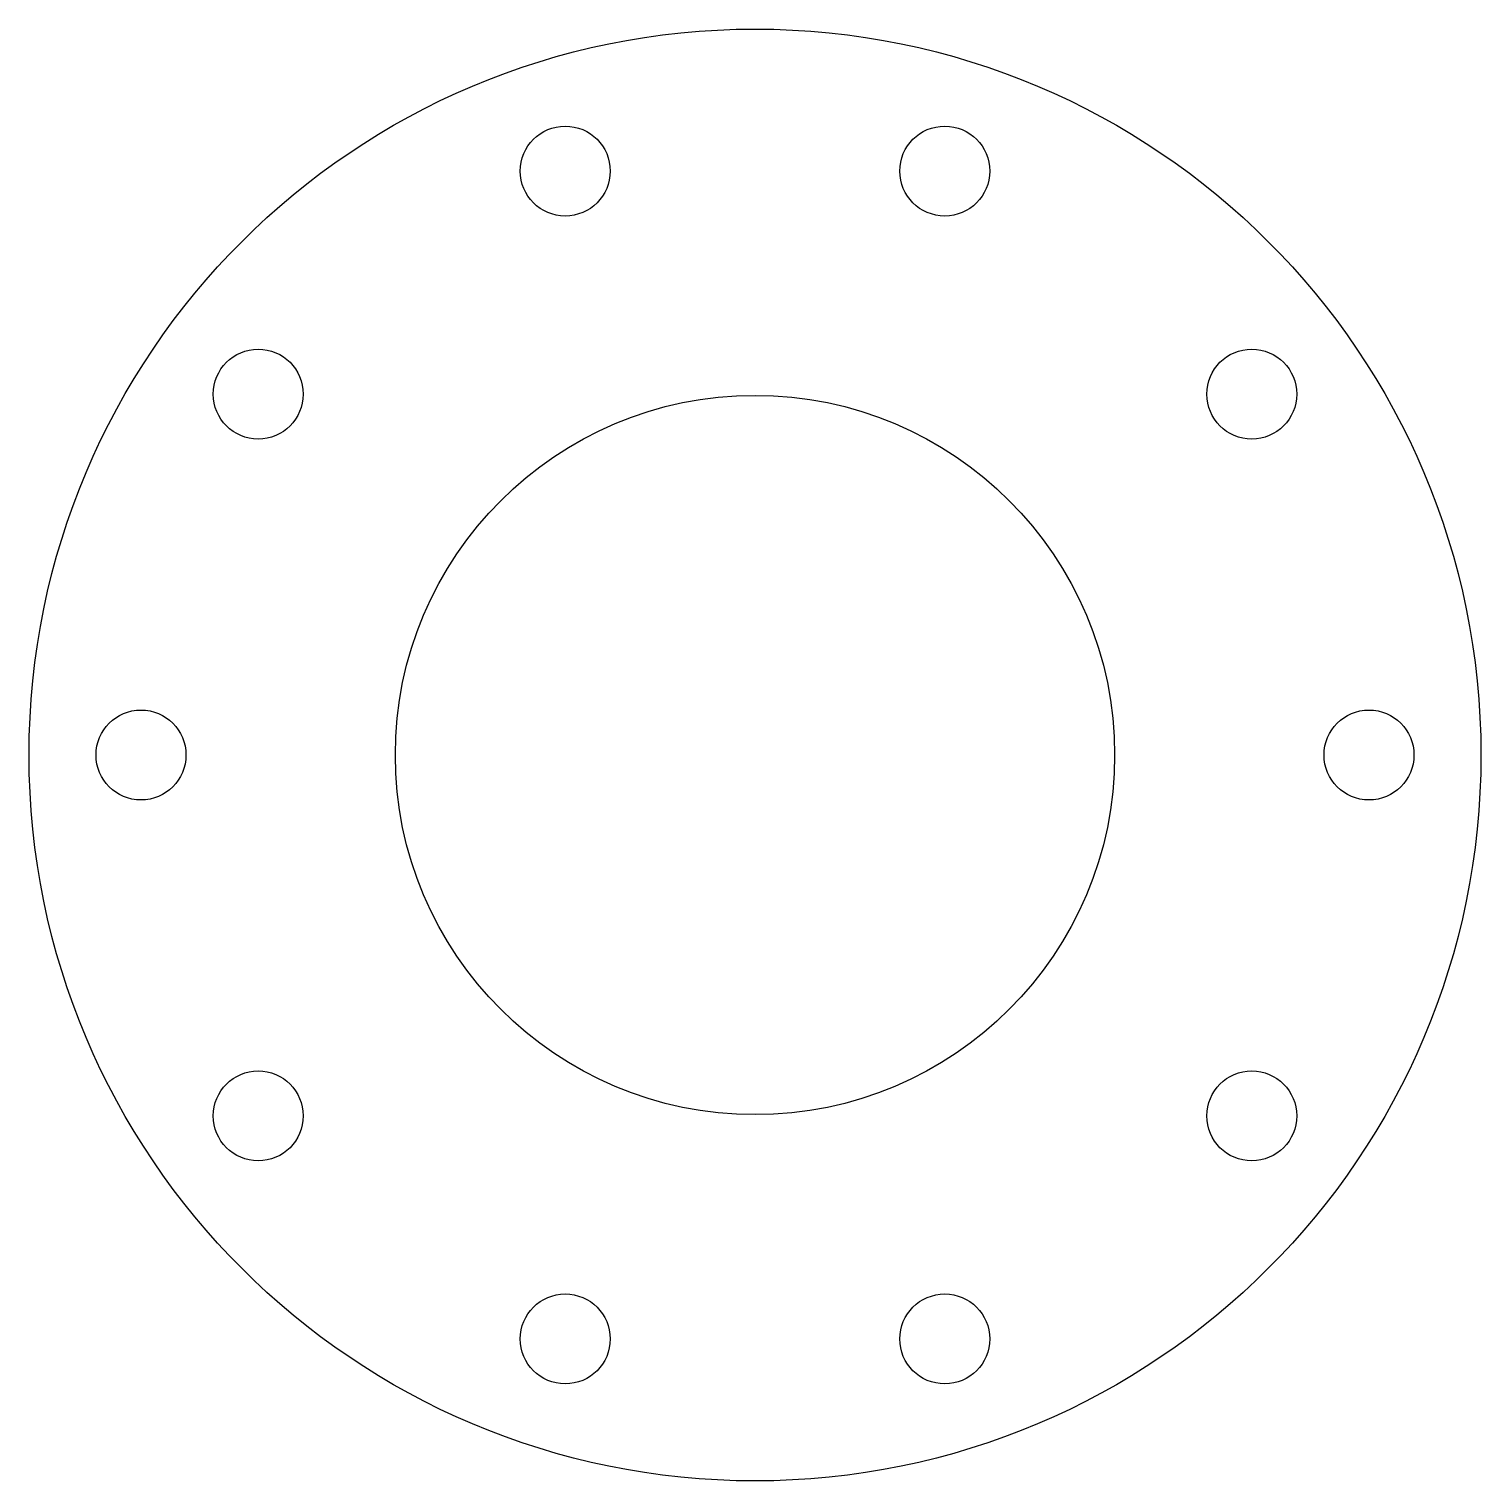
# Model space of a CAD drawing. Extents: x -1.01 to 1.01, y -1.01 to 1.01.
import ezdxf

# ---------------------------------------------------------------- set-up
doc = ezdxf.new("R2010")
doc.units = 0
doc.layers.get('0').update_dxf_attribs({"linetype": 'CONTINUOUS'})

msp = doc.modelspace()

# ---------------------------------------------------------------- linework, layer by layer
for centre, radius in [((0, 0), 1.0092), ((-0.2638, 0.8118), 0.0625), ((0.2638, 0.8118), 0.0625), ((-0.6906, 0.5017), 0.0625), ((0.6906, 0.5017), 0.0625), ((0, 0), 0.5), ((-0.8536, 0), 0.0625), ((0.8536, 0), 0.0625), ((-0.6906, -0.5017), 0.0625), ((0.6906, -0.5017), 0.0625), ((-0.2638, -0.8118), 0.0625), ((0.2638, -0.8118), 0.0625)]:
    msp.add_circle(centre, radius)

doc.saveas('drawing.dxf')
